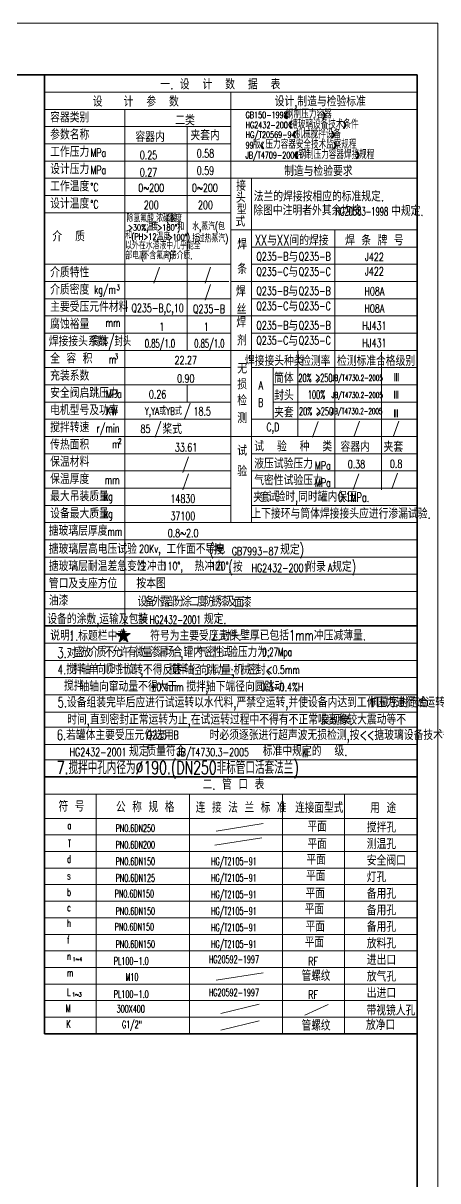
# Model space of a CAD drawing. Extents: x 639 to 1233, y 0 to 841.
# Drawn here: x 1033 to 1233, y 282 to 841 of the extents above; entities that cross this region are included whole.
import ezdxf
from ezdxf.enums import TextEntityAlignment as Align

# ---------------------------------------------------------------- set-up
doc = ezdxf.new("R2010")
doc.units = 0
doc.header["$LTSCALE"] = 10
doc.header["$MEASUREMENT"] = 0
doc.layers.get('0').update_dxf_attribs({"linetype": 'CONTINUOUS', "lineweight": 18})
doc.layers.add('1', color=1, linetype='CONTINUOUS', lineweight=35)
doc.styles.add('HZ', font='txt', dxfattribs={"width": 0.5, "bigfont": 'hztxt'})
doc.styles.get("Standard").update_dxf_attribs({"font": 'txt.shx', "width": 0.7, "bigfont": 'hztxt.shx'})

msp = doc.modelspace()

# ---------------------------------------------------------------- hatches: boundary and pattern name
at = {"linetype": 'Continuous'}
h = msp.add_hatch(color=256, dxfattribs=at)
h.paths.add_polyline_path([(1082.0872, 546.20233), (1080.5156, 546.20233), (1080.02995, 544.70765), (1081.3014, 543.78389), (1082.57285, 544.70765)])
h.paths.add_polyline_path([(1080.5156, 546.20233), (1077.9727, 546.20233), (1080.02995, 544.70765)])
h.paths.add_polyline_path([(1081.3014, 548.62077), (1080.5156, 546.20233), (1082.0872, 546.20233)])
h.paths.add_polyline_path([(1084.6301, 546.20233), (1082.0872, 546.20233), (1082.57285, 544.70765)])
h.paths.add_polyline_path([(1080.02995, 544.70765), (1079.24415, 542.28921), (1081.3014, 543.78389)])
h.paths.add_polyline_path([(1082.57285, 544.70765), (1081.3014, 543.78389), (1083.35865, 542.28921)])

# ---------------------------------------------------------------- linework, layer by layer
for p, q in [((639.14473, 841), (1233.14473, 841)), ((1233.14473, 841), (1233.14473, 0)), ((1043.14473, 816), (1223.14473, 816)), ((1223.14473, 807.684), (1043.14473, 807.684)), ((1133.14473, 807.684), (1133.14473, 599.784)), ((1223.14473, 799.368), (1043.14473, 799.368)), ((1082.04906, 799.368), (1082.04906, 549.888)), ((1160.02985, 798.17252), (1159.04237, 796.46215)), ((1160.02985, 794.75177), (1159.04237, 796.46215)), ((1160.57041, 798.17252), (1159.58293, 796.46215)), ((1160.57041, 794.75177), (1159.58293, 796.46215)), ((1177.41123, 798.09243), (1178.39872, 796.38206)), ((1177.41123, 794.67169), (1178.39872, 796.38206)), ((1177.95179, 798.09243), (1178.93928, 796.38206)), ((1177.95179, 794.67169), (1178.93928, 796.38206)), ((1133.14473, 791.052), (1043.14473, 791.052)), ((1112.1169, 791.052), (1112.1169, 682.944)), ((1162.0478, 793.60154), (1161.06032, 791.89116)), ((1162.0478, 790.18079), (1161.06032, 791.89116)), ((1162.58837, 793.60154), (1161.60088, 791.89116)), ((1162.58837, 790.18079), (1161.60088, 791.89116)), ((1164.1579, 788.9124), (1163.17042, 787.20203)), ((1164.69846, 788.9124), (1163.71098, 787.20203)), ((1181.70757, 788.83231), (1182.69506, 787.12194)), ((1182.24813, 788.83231), (1183.23562, 787.12194)), ((1187.36646, 793.52145), (1188.35395, 791.81108)), ((1187.36646, 790.1007), (1188.35395, 791.81108)), ((1187.90702, 793.52145), (1188.89451, 791.81108)), ((1187.90702, 790.1007), (1188.89451, 791.81108)), ((1148.53985, 783.67088), (1147.55237, 781.9605)), ((1149.08041, 783.67088), (1148.09293, 781.9605)), ((1164.1579, 785.49165), (1163.17042, 787.20203)), ((1164.69846, 785.49165), (1163.71098, 787.20203)), ((1181.70757, 785.41156), (1182.69506, 787.12194)), ((1182.24813, 785.41156), (1183.23562, 787.12194)), ((1182.73751, 783.67088), (1183.725, 781.9605)), ((1183.27808, 783.67088), (1184.26556, 781.9605)), ((1133.14473, 782.736), (1043.14473, 782.736)), ((1148.53985, 780.25013), (1147.55237, 781.9605)), ((1149.08041, 780.25013), (1148.09293, 781.9605)), ((1165.16721, 778.95446), (1164.17973, 777.24408)), ((1165.16721, 775.53371), (1164.17973, 777.24408)), ((1165.70777, 778.95446), (1164.72029, 777.24408)), ((1165.70777, 775.53371), (1164.72029, 777.24408)), ((1182.73751, 780.25013), (1183.725, 781.9605)), ((1183.27808, 780.25013), (1184.26556, 781.9605)), ((1193.77401, 778.95446), (1194.7615, 777.24408)), ((1193.77401, 775.53371), (1194.7615, 777.24408)), ((1194.31458, 778.95446), (1195.30206, 777.24408)), ((1194.31458, 775.53371), (1195.30206, 777.24408)), ((1223.14473, 774.42), (1043.14473, 774.42)), ((1223.14473, 766.104), (1043.14473, 766.104)), ((1143.14473, 766.104), (1143.14473, 599.784)), ((1133.14473, 757.788), (1043.14473, 757.788)), ((1133.14473, 749.472), (1043.14473, 749.472)), ((1223.14473, 741.156), (1133.14473, 741.156)), ((1183.32873, 741.11511), (1183.32873, 616.416)), ((1223.14473, 732.84), (1143.14473, 732.84)), ((1133.14473, 724.524), (1043.14473, 724.524)), ((1223.14473, 724.524), (1143.14473, 724.524)), ((1132.24473, 716.208), (1043.14473, 716.208)), ((1223.14473, 716.208), (1133.14473, 716.208)), ((1133.14473, 707.892), (1043.14473, 707.892)), ((1223.14473, 707.892), (1143.14473, 707.892)), ((1132.24473, 699.576), (1043.14473, 699.576)), ((1223.14473, 699.576), (1132.24473, 699.576)), ((1133.14473, 691.26), (1043.14473, 691.26)), ((1223.14473, 691.26), (1143.14473, 691.26)), ((1132.24473, 682.944), (1043.14473, 682.944)), ((1223.14473, 682.944), (1132.24473, 682.944)), ((1165.50873, 682.944), (1165.50873, 641.364)), ((1206.00495, 682.12434), (1206.00495, 615.59634)), ((1133.14473, 674.628), (1043.14473, 674.628)), ((1223.14473, 674.628), (1143.14473, 674.628)), ((1153.62873, 674.628), (1153.62873, 649.68)), ((1174.37895, 671.28939), (1175.98456, 669.80777)), ((1133.14473, 666.312), (1043.14473, 666.312)), ((1112.1169, 666.312), (1112.1169, 657.996)), ((1223.14473, 666.312), (1153.62873, 666.312)), ((1221.34473, 666.312), (1153.62873, 666.312)), ((1175.98456, 669.80777), (1174.25542, 668.07923)), ((1176.10809, 668.9435), (1174.62596, 667.4619)), ((1133.14473, 657.996), (1043.14473, 657.996)), ((1223.14473, 657.996), (1153.62873, 657.996)), ((1221.34473, 657.996), (1153.62873, 657.996)), ((1174.69561, 655.14499), (1176.30122, 653.66337)), ((1133.14473, 649.68), (1043.14473, 649.68)), ((1223.14473, 649.68), (1143.14473, 649.68)), ((1176.30122, 653.66337), (1174.57208, 651.93484)), ((1176.42475, 652.79911), (1174.94262, 651.3175)), ((1223.14473, 641.364), (1043.14473, 641.364)), ((1133.14473, 633.048), (1043.14473, 633.048)), ((1223.14473, 633.048), (1143.14473, 633.048)), ((1221.34473, 633.048), (1143.14473, 633.048)), ((1133.14473, 624.732), (1043.14473, 624.732)), ((1223.14473, 624.732), (1143.14473, 624.732)), ((1223.14473, 624.732), (1143.14473, 624.732)), ((1221.34473, 624.732), (1143.14473, 624.732)), ((1133.14473, 616.416), (1043.14473, 616.416)), ((1133.14473, 608.1), (1043.14473, 608.1)), ((1223.14473, 608.1), (1143.14473, 608.1)), ((1223.14473, 599.784), (1043.14473, 599.784)), ((1223.14473, 591.468), (1043.14473, 591.468)), ((1223.14473, 583.152), (1043.14473, 583.152)), ((1223.14473, 574.836), (1043.14473, 574.836)), ((1223.14473, 566.52), (1043.14473, 566.52)), ((1223.14473, 558.204), (1043.14473, 558.204)), ((1081.3014, 548.62077), (1079.24415, 542.28921)), ((1083.35865, 542.28921), (1081.3014, 548.62077)), ((1077.9727, 546.20233), (1083.35865, 542.28921)), ((1077.9727, 546.20233), (1084.6301, 546.20233)), ((1084.6301, 546.20233), (1079.24415, 542.28921)), ((1223.14473, 541.572), (1043.14473, 541.572)), ((1223.14473, 533.256), (1043.14473, 533.256)), ((1223.14473, 524.94), (1043.14473, 524.94)), ((1223.14473, 516.624), (1043.14473, 516.624)), ((1223.14473, 508.308), (1043.14473, 508.308)), ((1223.14473, 500.94), (1043.14473, 500.94)), ((1223.14473, 492.624), (1043.14473, 492.624)), ((1223.14473, 485.256), (1043.14473, 485.256)), ((1043.14473, 468.624), (1223.14473, 468.624)), ((1068.14473, 468.624), (1068.14473, 352.94)), ((1113.14473, 468.624), (1113.14473, 352.94)), ((1158.14473, 468.624), (1158.14473, 352.94)), ((1188.14473, 468.624), (1188.14473, 352.94)), ((1043.14473, 456.94), (1163.14473, 456.94)), ((1043.14473, 456.94), (1223.14473, 456.94)), ((1126.11017, 450.81714), (1148.81536, 454.40217)), ((1043.14473, 448.94), (1223.14473, 448.94)), ((1125.43271, 444.04709), (1148.13789, 447.63212)), ((1043.14473, 440.94), (1163.14473, 440.94)), ((1043.14473, 440.94), (1223.14473, 440.94)), ((1043.14473, 432.94), (1223.14473, 432.94)), ((1043.14473, 424.94), (1223.14473, 424.94)), ((1043.14473, 416.94), (1223.14473, 416.94)), ((1043.14473, 408.94), (1223.14473, 408.94)), ((1043.14473, 400.94), (1223.14473, 400.94)), ((1043.14473, 392.94), (1223.14473, 392.94)), ((1043.14473, 384.94), (1223.14473, 384.94)), ((1126.11017, 378.81714), (1148.81536, 382.40217)), ((1043.14473, 376.94), (1223.14473, 376.94)), ((1043.14473, 368.94), (1223.14473, 368.94)), ((1128.26806, 362.67998), (1146.86514, 367.16018)), ((1168.87474, 361.8798), (1180.11463, 367.00982)), ((1043.14473, 360.94), (1223.14473, 360.94)), ((1128.26806, 354.67998), (1146.86514, 359.16018))]:
    msp.add_line(p, q)
for p, q in [((1143.14473, 616.416), (1223.14473, 616.416)), ((1150.38341, 528.27949), (1151.81808, 526.3387))]:
    msp.add_line(p, q, dxfattribs=at)
at = {"layer": '1'}
for p, q in [((649.14473, 816), (1223.14473, 816)), ((1043.14473, 816), (1043.14473, 352.94)), ((1223.14473, 816), (1223.14473, 10)), ((1223.14473, 549.888), (1043.14473, 549.888)), ((1043.14473, 476.94), (1223.14473, 476.94)), ((1043.14473, 352.94), (1223.14473, 352.94))]:
    msp.add_line(p, q, dxfattribs=at)

# ---------------------------------------------------------------- texts
at = {"style": 'HZ'}
for s, height, width, p in [('一. 设  计  数  据  表', 5, 0.7, (1128.12219, 811.78407)), ('设   计  参  数', 5, 0.7, (1087.27239, 803.47056)), ('设计,制造与检验标准', 5, 0.7, (1176.37239, 802.8363)), ('二类', 5, 0.7, (1111.05843, 794.41055)), ('容器内', 5, 0.7, (1094.20074, 786.44047)), ('夹套内', 5, 0.7, (1120.74528, 787.1674)), ('0.25', 4, 0.7, (1093.41861, 777.28801)), ('0.58', 4, 0.7, (1120.90902, 778.10016)), ('0.59', 4, 0.7, (1120.90902, 769.78416)), ('制造与检验要求', 5, 0.7, (1175.43277, 769.93198)), ('0.27', 4, 0.7, (1093.41861, 768.97201)), ('0~200', 4, 0.7, (1094.72667, 761.46816)), ('0~200', 4, 0.7, (1120.66, 761.46816)), ('200', 4, 0.7, (1094.72667, 753.15216)), ('200', 4, 0.7, (1120.90902, 753.15216)), ('XX与XX间的焊接', 5, 0.7, (1162.55771, 736.45063)), ('焊 条 牌 号', 5, 0.7, (1202.49198, 736.45063)), ('Q235-B  Q235-B', 4, 0.7, (1163.47667, 728.13463)), ('与 ', 5, 0.7, (1164.88342, 728.4375)), ('J422', 4, 0.7, (1202.49198, 728.13463)), ('/', 5, 0.7, (1097.29364, 719.28572)), ('/', 5, 0.7, (1122.07849, 719.28572)), ('Q235-C  Q235-C', 4, 0.7, (1163.47667, 720.85141)), ('与 ', 5, 0.7, (1164.88342, 721.15429)), ('J422', 4, 0.7, (1202.49198, 721.1378)), ('/', 5, 0.7, (1122.07849, 710.96972)), ('Q235-B  Q235-B', 4, 0.7, (1163.47667, 711.50263)), ('与 ', 5, 0.7, (1164.88342, 711.8055)), ('H08A', 4, 0.7, (1202.49198, 711.50263)), ('Q235-B,C,10', 4, 0.7, (1097.80591, 702.81161)), ('Q235-B', 4, 0.7, (1122.63838, 702.81161)), ('Q235-C  Q235-C', 4, 0.7, (1163.47667, 704.21941)), ('与 ', 5, 0.7, (1164.88342, 704.52229)), ('H08A', 4, 0.7, (1202.49198, 703.18663)), ('1', 4, 0.7, (1099.82401, 694.33772)), ('1', 4, 0.7, (1121.30809, 694.33772)), ('Q235-B  Q235-B', 4, 0.7, (1163.47667, 694.87063)), ('与 ', 5, 0.7, (1164.88342, 695.1735)), ('HJ431', 4, 0.7, (1202.49198, 694.87063)), ('Q235-C  Q235-C', 4, 0.7, (1163.47667, 687.58741)), ('与 ', 5, 0.7, (1164.88342, 687.89029)), ('HJ431', 4, 0.7, (1202.49198, 686.55463)), ('22.27', 4, 0.7, (1111.40751, 678.24248)), ('焊接接头种类', 5, 0.7, (1154.14043, 678.23863)), ('检测率', 5, 0.7, (1174.17012, 678.23863)), ('检测标准', 5, 0.7, (1193.89589, 678.23863)), ('合格级别', 5, 0.7, (1212.74545, 678.23863)), ('0.90', 4, 0.7, (1111.40751, 669.38972)), ('筒体', 5, 0.7, (1158.80831, 669.92263)), ('20%  250', 3.8, 0.58, (1174.03752, 669.6757)), ('JB/T4730.2-2005', 2.8, 0.58, (1194.21984, 669.49049)), ('III', 3.8, 0.58, (1213.15533, 670.01379)), ('A', 4, 0.7, (1147.59264, 666.09985)), ('0.26', 4, 0.7, (1097.80591, 661.77034)), ('B', 4, 0.7, (1147.59264, 657.78385)), ('封头', 5, 0.7, (1158.80831, 661.60663)), ('100%', 4, 0.58, (1174.54078, 661.60663)), ('JB/T4730.2-2005', 2.8, 0.58, (1194.21984, 661.17449)), ('III', 3.8, 0.58, (1213.04259, 661.56135)), ('/', 5, 0.7, (1112.13925, 653.69243)), ('夹套', 5, 0.7, (1158.80831, 653.29063)), ('20%  250', 3.8, 0.58, (1174.35418, 653.53131)), ('JB/T4730.2-2005', 2.8, 0.58, (1194.02026, 653.42209)), ('III', 3.8, 0.58, (1212.92986, 652.54541)), ('/', 5, 0.7, (1097.97358, 644.93984)), ('/', 5, 0.7, (1173.94639, 644.80796)), ('/', 5, 0.7, (1193.89589, 644.97463)), ('/', 5, 0.7, (1212.96546, 644.97463)), ('C,D', 4, 0.7, (1153.48543, 645.29084)), ('33.61', 4, 0.7, (1111.54685, 636.12572)), ('容器内', 5, 0.7, (1193.21917, 636.75917)), ('夹套', 5, 0.7, (1211.6547, 636.65863)), ('/', 5, 0.7, (1111.40751, 627.80972)), ('0.38', 4, 0.7, (1193.8211, 628.0159)), ('/', 5, 0.7, (1111.40751, 619.49372)), ('/', 5, 0.7, (1193.60803, 619.58415)), ('/', 5, 0.7, (1212.31711, 619.90104)), ('14830', 4, 0.7, (1110.00769, 611.32526)), ('37100', 4, 0.7, (1110.00769, 603.00926)), ('0.8~2.0', 4, 0.7, (1110.11914, 594.69326)), ('20Kv,', 4, 0.7, (1094.0744, 586.50653)), ('(按        规定)', 5, 0.7, (1145.6652, 586.50653)), (' GB7993-87 ', 4, 0.7, (1144.91158, 586.00426)), ('(按         附录 规定)', 5, 0.7, (1162.87238, 578.19053)), ('110%%d,', 4, 0.7, (1105.12606, 578.19053)), ('120%%d,', 4, 0.7, (1128.36531, 578.19053)), (' HG2432-2001 ', 4, 0.7, (1156.92205, 577.92809)), ('A', 4, 0.7, (1181.08966, 578.03359))]:
    msp.add_text(s, height=height, dxfattribs=dict(at, width=width)).set_placement(p, align=Align.MIDDLE)
for s, height, width, p in [('容器类别', 5, 0.7, (1045.91822, 793.04829)), ('         钢制压力容器         ', 3.876, 0.7, (1136.20901, 795.03058)), ('         搪玻璃设备技术条件', 3.876, 0.7, (1138.22696, 790.1152)), ('参数名称', 5, 0.7, (1045.91822, 784.73229)), ('         机械搅拌设备', 3.876, 0.7, (1140.72071, 785.42606)), (' 版 压力容器安全技术监察规程 ', 3.876, 0.7, (1141.39499, 780.44456)), ('工作压力', 5, 0.7, (1045.91822, 776.41629)), ('MPa', 4, 0.7, (1065.33588, 776.41629)), ('钢制压力容器焊接规程', 3.876, 0.7, (1165.86408, 775.51045)), ('设计压力', 5, 0.7, (1045.91822, 768.10029)), ('MPa', 4, 0.7, (1065.33588, 768.10029)), ('工作温度', 5, 0.7, (1045.91822, 759.78429)), ('%%DC', 4, 0.7, (1065.33588, 759.78429)), ('接', 5, 0.7, (1135.74495, 760.03039)), ('法兰的焊接按相应的标准规定.', 5, 0.7, (1144.22083, 754.89069)), ('设计温度', 5, 0.7, (1045.91822, 751.46829)), ('%%DC', 4, 0.7, (1065.33588, 751.46829)), ('头', 5, 0.7, (1135.63564, 754.23948)), ('型', 5, 0.7, (1136.07151, 748.55784)), ('除图中注明者外其余均按', 5, 0.7, (1144.03356, 748.13132)), ('中规定.', 5, 0.7, (1210.5668, 747.89037)), ('除氢氟酸,浓磷酸 ', 3.5, 0.7, (1082.8152, 744.98548)), ('温', 3.5, 0.7, (1092.3813, 740.9179)), ('度', 3.5, 0.7, (1094.8611, 740.90654)), ('浓度', 3.5, 0.7, (1103.02287, 744.87814)), ('和 ', 3.5, 0.7, (1107.38393, 740.86944)), ('水,蒸汽(包', 3.5, 0.7, (1114.55283, 741.01976)), ('式', 5, 0.7, (1135.41699, 742.76693)), ('介  质', 5, 0.7, (1046.98721, 735.59967)), ('和', 3.5, 0.7, (1082.20036, 736.72649)), ('温度', 3.5, 0.7, (1097.25994, 736.1181)), ('括', 3.5, 0.7, (1114.55283, 735.16937)), ('过热蒸汽)', 3.5, 0.7, (1117.22169, 735.19295)), ('以外在水溶液中几乎能全', 3.5, 0.7, (1082.15896, 731.80448)), ('焊', 5, 0.7, (1136.29563, 731.77791)), ('部电离     ', 3.5, 0.7, (1082.22785, 726.99789)), ('不含氟离子', 3.5, 0.7, (1090.50651, 727.04208)), ('的介质.', 3.5, 0.7, (1103.69926, 727.07048)), ('介质特性', 5, 0.7, (1045.91822, 718.20429)), ('条', 5, 0.7, (1136.30037, 719.82609)), ('介质密度', 5, 0.7, (1045.91822, 709.88829)), ('kg/m', 4, 0.7, (1067.11062, 710.34771)), ('3', 2.5, 0.6, (1077.98857, 712.09904)), ('焊', 5, 0.7, (1135.6514, 709.13173)), ('主要受压元件材料', 5, 0.7, (1045.91822, 701.57229)), ('丝', 5, 0.7, (1135.98778, 700.38902)), ('焊', 5, 0.7, (1135.86359, 694.07137)), ('腐蚀裕量', 5, 0.7, (1045.91822, 693.25629)), ('mm', 4, 0.7, (1072.68754, 694.35279)), ('焊接接头系数', 5, 0.7, (1045.28071, 684.94029)), ('筒体/封头', 5, 0.6, (1066.03959, 684.94029)), ('剂', 5, 0.7, (1136.19997, 685.32867)), ('全 容 积', 5, 0.7, (1045.91822, 676.62429)), ('m', 4, 0.7, (1074.19108, 676.62429)), ('3', 2.5, 0.6, (1077.10476, 678.78932)), ('无', 5, 0.7, (1136.29563, 671.75331)), ('充装系数', 5, 0.7, (1045.91822, 668.30829)), ('安全阀启跳压力', 5, 0.7, (1045.91822, 659.99229)), ('损', 5, 0.7, (1136.29563, 664.12365)), ('MPa', 4, 0.7, (1072.88532, 659.99229)), ('检', 5, 0.7, (1136.29563, 656.32503)), ('电机型号及功率', 5, 0.7, (1045.91822, 651.67629)), ('KW', 4, 0.7, (1072.88532, 651.67629)), ('Y,YA或YB式', 3.6, 0.7, (1091.61647, 651.79826)), ('18.5', 4, 0.7, (1115.15393, 651.5502)), ('搅拌转速', 5, 0.7, (1045.91822, 643.36029)), ('测', 5, 0.7, (1136.29563, 647.79804)), ('r/min', 4, 0.7, (1068.37011, 643.36029)), ('85', 4, 0.7, (1089.53951, 643.07017)), ('桨式', 5, 0.7, (1100.11447, 642.51967)), ('传热面积', 5, 0.7, (1045.91822, 635.04429)), ('m', 4, 0.7, (1075.85408, 635.66761)), ('2', 2.5, 0.6, (1078.82115, 637.89565)), ('试', 5, 0.7, (1136.29563, 632.04206)), ('试  验  种  类', 5, 0.7, (1144.47633, 634.15937)), ('保温材料', 5, 0.7, (1045.91822, 626.72829)), ('验', 5, 0.7, (1136.29563, 622.17475)), ('液压试验压力', 5, 0.7, (1144.47633, 625.84337)), ('MPa', 4, 0.7, (1173.76992, 625.37461)), ('0.8', 4, 0.7, (1210.00088, 626.1721)), ('保温厚度', 5, 0.7, (1045.91822, 618.41229)), ('mm', 4, 0.7, (1072.28574, 618.41229)), ('气密性试验压力', 5, 0.7, (1144.47633, 617.84637)), ('MPa', 4, 0.7, (1173.76992, 617.05861)), ('最大吊装质量', 5, 0.7, (1045.91822, 610.09629)), ('夹', 5, 0.7, (1143.943, 609.65663)), ('套', 5, 0.7, (1147.533, 609.65663)), ('试', 5, 0.7, (1151.16545, 609.88698)), ('验时,同时罐内保压', 5, 0.7, (1154.75545, 609.88698)), ('kg', 4, 0.7, (1071.90118, 610.48038)), ('设备最大质量', 5, 0.7, (1045.91822, 601.78029)), ('kg', 4, 0.7, (1071.90118, 602.16438)), ('上下接环与筒体焊接接头应进行渗漏试验.', 5, 0.7, (1143.11645, 601.70151)), ('搪玻璃层厚度', 5, 0.7, (1045.27359, 593.46429)), ('mm', 4, 0.7, (1073.54563, 593.46429)), ('搪玻璃层高电压试验', 5, 0.7, (1045.27359, 584.65795)), ('工作面不导电', 5, 0.7, (1102.03614, 584.65795)), ('搪玻璃层耐温差急变性', 5, 0.7, (1045.27359, 576.34195)), ('冷冲击    热冲击      ', 5, 0.7, (1087.938, 576.34195)), ('管口及支座方位', 5, 0.7, (1045.27359, 568.02595)), ('按本图', 5, 0.7, (1087.57533, 568.02595)), ('油漆', 5, 0.7, (1045.27359, 559.70995)), ('备', 5, 0.7, (1091.71539, 559.25107)), ('外', 5, 0.7, (1095.28961, 559.25107)), ('部', 5, 0.7, (1102.43804, 559.25107)), ('涂', 5, 0.7, (1109.58648, 559.25107)), ('度', 5, 0.7, (1116.73492, 559.25107)), ('防', 5, 0.7, (1120.30914, 559.25107)), ('锈', 5, 0.7, (1123.88336, 559.25107)), ('漆', 5, 0.7, (1127.45758, 559.25107)), ('设', 5, 0.7, (1088.14117, 559.25107)), ('露', 5, 0.7, (1098.86383, 559.25107)), ('分', 5, 0.7, (1106.01226, 559.25107)), ('二', 5, 0.7, (1113.1607, 559.25107)), ('及', 5, 0.7, (1131.03179, 559.25107)), ('面', 5, 0.7, (1134.84777, 558.91696)), ('漆', 5, 0.7, (1138.42199, 558.91696)), ('设备的涂敷,运输及包装', 5, 0.7, (1044.53079, 550.80041)), ('按        规定.', 5, 0.7, (1088.27121, 550.79419)), ('说明:', 5, 0.7, (1045.98121, 542.8338)), ('  1.标题栏中有   符号为主要受压元件.', 5, 0.7, (1048.73255, 542.72747)), ('2.封头壁厚已包括1mm冲压减薄量.', 5, 0.7, (1123.70142, 542.86425)), ('3.对', 5.111111, 0.7, (1049.36521, 534.36902)), ('盛', 5.11111, 0.7, (1057.39404, 534.79052)), ('放', 5.11111, 0.7, (1061.06382, 534.79052)), ('介', 5.11111, 0.7, (1064.73359, 534.79052)), ('质', 5.11111, 0.7, (1068.40337, 534.79052)), ('不', 5.11111, 0.7, (1072.07315, 534.79052)), ('允', 5.11111, 0.7, (1075.74293, 534.79052)), ('许', 5.11111, 0.7, (1079.41271, 534.79052)), ('有', 5.11111, 0.7, (1083.08248, 534.79052)), ('微', 5.11111, 0.7, (1086.75226, 534.79052)), ('量', 5.11111, 0.7, (1090.42204, 534.79052)), ('渗', 5.11111, 0.7, (1094.09182, 534.79052)), ('漏', 5.11111, 0.7, (1097.76159, 534.79052)), ('场', 5.11111, 0.7, (1101.43137, 534.79052)), ('合', 5.11111, 0.7, (1105.10115, 534.79052)), (',罐内', 5.111111, 0.7, (1108.77093, 534.79052)), ('气', 5.11111, 0.7, (1117.29275, 534.79052)), ('密', 5.11111, 0.7, (1120.96253, 534.79052)), ('性', 5.11111, 0.7, (1124.6323, 534.79052)), ('试', 5.11111, 0.7, (1128.30208, 534.79052)), ('验压力为: ', 5.111111, 0.7, (1131.97186, 534.79052)), ('搅', 5, 0.7, (1053.70363, 526.53517)), ('拌', 5, 0.7, (1057.29363, 526.53517)), ('轴', 5, 0.7, (1060.88363, 526.53517)), ('单', 5, 0.7, (1064.47363, 526.53517)), ('向', 5, 0.7, (1068.06363, 526.53517)), ('顺', 5, 0.7, (1071.65363, 526.53517)), ('时', 5, 0.7, (1075.24363, 526.53517)), ('针', 5, 0.7, (1078.83363, 526.53517)), ('旋', 5, 0.7, (1082.42363, 526.53517)), ('转不得反转', 5, 0.7, (1086.01363, 526.29521)), ('搅', 5, 0.7, (1103.37699, 526.44552)), ('拌', 5, 0.7, (1106.96699, 526.44552)), ('轴', 5, 0.7, (1110.55699, 526.44552)), ('径', 5, 0.7, (1114.14699, 526.20029)), ('向', 5, 0.7, (1117.73699, 526.20029)), ('跳', 5, 0.7, (1121.32699, 526.20029)), ('动', 5, 0.7, (1124.91699, 526.20029)), ('量', 5, 0.7, (1128.50699, 526.20029)), ('机', 5, 0.7, (1134.50627, 526.31813)), ('械', 5, 0.7, (1138.09627, 526.31813)), ('密', 5, 0.7, (1141.68627, 526.31813)), ('封', 5, 0.7, (1145.27627, 526.31813)), (' 搅拌', 5, 0.7, (1049.4949, 518.63296)), ('轴轴向窜动量不得大于    ,', 5, 0.7, (1060.061, 518.22491)), ('搅拌轴下端径向圆跳动', 5, 0.7, (1111.66063, 518.21795)), ('5.设备组装完毕后应进行试运转以水代料,严禁空运转,并使设备内达到工作压力进行试运转,达到', 5, 0.7, (1049.54074, 510.51023)), ('机械密封跑合', 5, 0.7, (1200.07357, 510.55046)), ('时间,直到密封正常运转为止,在试运转过程中不得有不正常噪音和较大震动等不', 5, 0.7, (1054.13126, 502.25372)), ('6.若罐体主要受压元件选用     时必须逐张进行超声波无损检测,按<<搪玻璃设备技术条件>> ', 5, 0.7, (1049.11277, 494.76285)), (' 规定', 5, 0.7, (1080.88156, 486.86033)), ('质量符合           标准中规定的  级.', 5, 0.7, (1092.40524, 487.09208)), ('二. 管 口 表', 5.111111, 0.7, (1119.59616, 470.89011)), ('符 号', 5.111111, 0.7, (1049.96366, 460.24394)), ('公 称 规 格', 5.111111, 0.7, (1077.7179, 459.95096)), ('连 接 法 兰 标 准', 5.1111106, 0.7, (1116.23169, 459.69094)), ('连接面型式', 5.111111, 0.7, (1164.2279, 459.60431)), ('用 途', 5.111111, 0.7, (1200.50326, 459.50408)), ('平面', 5.111111, 0.7, (1170.20905, 450.55348)), ('搅拌孔', 5, 0.7, (1198.81395, 450.15059)), ('平面', 5.111111, 0.7, (1170.20905, 442.12972)), ('测温孔', 5, 0.7, (1198.81395, 442.15059)), ('平面', 5.111111, 0.7, (1169.69861, 434.53668)), ('安全阀口', 5, 0.7, (1198.81395, 434.15059)), ('平面', 5.111111, 0.7, (1169.54299, 426.7025)), ('灯孔', 5, 0.7, (1198.81395, 426.15059)), ('平面', 5.111111, 0.7, (1169.28779, 418.25757)), ('备用孔', 5, 0.7, (1198.81395, 418.15059)), ('平面', 5.111111, 0.7, (1168.90498, 410.66817)), ('备用孔', 5, 0.7, (1198.81395, 410.15059)), ('平面', 5.111111, 0.7, (1169.28779, 402.25757)), ('备用孔', 5, 0.7, (1198.81395, 402.15059)), ('平面', 5.111111, 0.7, (1168.90498, 394.66817)), ('放料孔', 5, 0.7, (1198.81395, 394.15059)), ('进出口', 5, 0.7, (1198.81395, 386.15059)), ('RF', 4, 0.7, (1170.56387, 385.87309)), ('管螺纹', 5.111111, 0.7, (1167.34559, 378.43752)), ('放气孔', 5, 0.7, (1198.81395, 378.15059)), ('出进口', 5, 0.7, (1198.81395, 370.15059)), ('RF', 4, 0.7, (1170.56387, 369.87309)), ('带视镜人孔', 5, 0.7, (1198.67635, 361.78527)), ('管螺纹', 5.111111, 0.7, (1167.34559, 354.43752)), ('放净口', 5, 0.7, (1198.44217, 354.79365))]:
    msp.add_text(s, height=height, dxfattribs=dict(at, width=width)).set_placement(p)
for s, height, width, p in [('GB150-1998', 3.1008, 0.63, (1140.30023, 795.11453)), ('HG2432-2001', 3.1008, 0.63, (1140.295, 790.25643)), ('HG/T20569-94', 3.1008, 0.63, (1140.295, 785.56729)), ('99', 3.1008, 0.63, (1140.295, 780.50126)), ('JB/T4709-2000', 3.1008, 0.63, (1140.295, 775.68203)), ('HG20583-1998', 4, 0.6, (1183.58746, 748.06683)), ('>30%,', 3, 0.7, (1083.46506, 740.80933)), ('>180%%D)', 3, 0.7, (1097.69116, 740.83439)), ('(', 3, 0.7, (1101.96374, 744.95948)), ('(PH>12,', 3, 0.7, (1085.21956, 736.35152)), ('>100%%D)', 3, 0.65, (1102.66092, 736.11748)), ('(', 3, 0.7, (1089.79016, 726.77571)), (')', 3, 0.7, (1103.02501, 726.83794)), ('0.1MPa.', 4.5, 0.63, (1184.93627, 609.77744)), ('HG2432-2001', 4, 0.63, (1093.97165, 550.87657)), ('0.27Mpa', 4, 0.63, (1148.42196, 535.31334)), ('4', 4.5, 0.63, (1049.60207, 526.53517)), ('.', 4.5, 0.63, (1052.33645, 526.53517)), (',', 4.5, 0.63, (1089.60363, 526.53517)), ('.', 4.5, 0.63, (1120.30961, 526.20029)), (':', 4.5, 0.63, (1133.13908, 525.99213)), (',', 4.5, 0.63, (1133.65639, 525.99213)), ('.', 4.5, 0.63, (1164.30098, 526.8069)), ('良现象.', 5, 0.7, (1176.39528, 502.05828)), ('a', 3.6, 0.63, (1054.30261, 451.80019)), ('PN0.6DN250', 3.6, 0.63, (1077.52866, 450.38312)), ('T', 3.6, 0.63, (1054.46372, 443.04726)), ('PN0.6DN200', 3.6, 0.63, (1077.52866, 442.38312)), ('d', 3.6, 0.63, (1054.1415, 435.53003)), ('PN0.6DN150', 3.6, 0.63, (1077.52866, 434.38312)), ('HG/T2105-91', 3.6, 0.63, (1123.64856, 434.41904)), ('HG/T2105-91', 3.6, 0.63, (1123.64856, 426.41904)), ('s', 3.6, 0.63, (1054.1415, 427.4803)), ('PN0.6DN125', 3.6, 0.63, (1077.52866, 426.38312)), ('b', 3.6, 0.63, (1054.1415, 419.55226)), ('PN0.6DN150', 3.6, 0.63, (1077.05778, 418.79678)), ('HG/T2105-91', 3.6, 0.63, (1123.64856, 418.41904)), ('c', 3.6, 0.63, (1054.1415, 412.08671)), ('PN0.6DN150', 3.6, 0.63, (1077.52866, 410.38312)), ('HG/T2105-91', 3.6, 0.63, (1123.64856, 410.41904)), ('h', 3.6, 0.63, (1054.1415, 404.56948)), ('PN0.6DN150', 3.6, 0.63, (1077.05778, 402.79678)), ('HG/T2105-91', 3.6, 0.63, (1123.64856, 402.41904)), ('f', 3.6, 0.63, (1054.1415, 396.56948)), ('PN0.6DN150', 3.6, 0.63, (1077.52866, 394.38312)), ('HG/T2105-91', 3.6, 0.63, (1123.64856, 394.41904)), ('n', 3.6, 0.63, (1054.1415, 388.56948)), ('PL100-1.0', 3.6, 0.63, (1076.61979, 386.26849)), ('HG20592-1997', 3.6, 0.63, (1122.5757, 387.05936)), ('m', 3.6, 0.63, (1054.1415, 380.56948)), ('M10', 3.6, 0.63, (1082.32949, 378.54448)), ('L', 3.6, 0.63, (1054.1415, 371.21632)), ('HG20592-1997', 3.6, 0.63, (1122.5757, 371.05936)), ('PL100-1.0', 3.6, 0.63, (1076.61979, 370.26849)), ('M', 3.6, 0.63, (1053.43894, 363.40074)), ('300X400', 3.6, 0.63, (1078.02265, 363.16857)), ('K', 3.6, 0.63, (1053.76562, 355.81893)), ('G1/2"', 3.6, 0.63, (1080.61455, 355.55577))]:
    msp.add_text(s, height=height, dxfattribs=dict(width=width)).set_placement(p)
at = {"width": 0.6}
for p in [(1098.92916, 686.02172), (1122.79848, 686.02172)]:
    msp.add_text('0.85/1.0', height=4, dxfattribs=at).set_placement(p, align=Align.MIDDLE)
at = {"linetype": 'Continuous', "width": 0.7}
for s, height, p in [('<0.5mm', 4, (1150.42969, 526.75459)), ('%%P0.4mm', 4, (1094.57679, 518.43536)), ('0.3-0.4%H', 4, (1147.57981, 518.36131)), ('Q235-B ', 4, (1092.49901, 495.17542)), ('HG2432-2001', 4, (1055.31541, 486.96033)), ('JB/T4730.3-2005', 4, (1107.01467, 486.92908)), ('III', 4, (1167.63358, 486.47662)), ('1~4', 2, (1056.73652, 387.96542)), ('1~3', 2, (1056.47831, 370.90012))]:
    msp.add_text(s, height=height, dxfattribs=at).set_placement(p)
at = {"layer": '1', "style": 'HZ', "width": 0.7}
msp.add_text('7.搅拌中孔内径为%%C190.(DN250非标管口活套法兰)', height=6.3, dxfattribs=at).set_placement((1049.09925, 478.33377))

doc.saveas('drawing.dxf')
